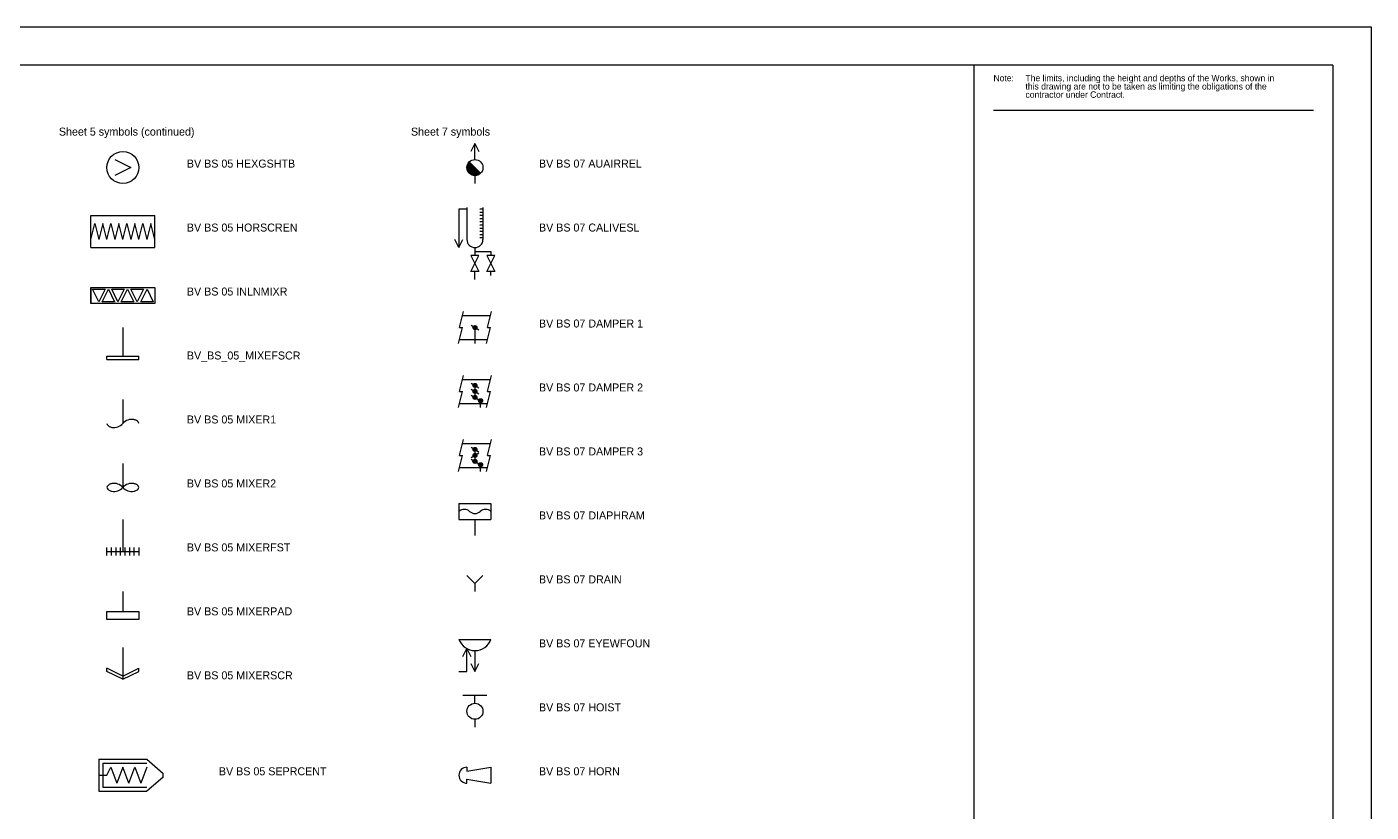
# Model space of a CAD drawing. Extents: x 0 to 0.84, y 0 to 0.594.
# Drawn here: x 0.42 to 0.84, y 0.3485 to 0.594 of the extents above; entities that cross this region are included whole.
import ezdxf

# ---------------------------------------------------------------- set-up
doc = ezdxf.new("R2010")
doc.units = 0
doc.layers.add('Border', color=7, linetype='Continuous')
doc.layers.add('Default', color=7, linetype='Continuous')

msp = doc.modelspace()

# ---------------------------------------------------------------- linework, layer by layer
at = {"layer": 'Border'}
for p, q in [((0, 0.594), (0.84, 0.594)), ((0.84, 0.594), (0.84, 0)), ((0.828, 0.582), (0.012, 0.582)), ((0.716, 0.01199999999999997), (0.716, 0.582)), ((0.828, 0.582), (0.828, 0.012)), ((0.722, 0.568), (0.822, 0.568))]:
    msp.add_line(p, q, dxfattribs=at)
at = {"layer": 'Default'}
for p, q in [((0.56, 0.5575), (0.55875, 0.5549999999999999)), ((0.56, 0.5525), (0.56, 0.5575)), ((0.56, 0.5575), (0.5612500000000001, 0.5549999999999999)), ((0.5575125314072334, 0.55025), (0.55975, 0.55025)), ((0.5575505102572168, 0.5505), (0.5595, 0.5505)), ((0.5576151519964576, 0.55075), (0.55925, 0.55075)), ((0.557708712152522, 0.5509999999999999), (0.559, 0.5509999999999999)), ((0.5578349364905388, 0.55125), (0.5587500000000001, 0.55125)), ((0.5579999999999999, 0.5515), (0.5585000000000001, 0.5515)), ((0.5582322330470336, 0.5517677669529664), (0.5617677669529663, 0.5482322330470336)), ((0.5575, 0.5499999999999999), (0.5599999999999999, 0.5499999999999999)), ((0.5575125314072334, 0.54975), (0.56025, 0.54975)), ((0.5575505102572168, 0.5495), (0.5605, 0.5495)), ((0.5576151519964576, 0.54925), (0.56075, 0.54925)), ((0.557708712152522, 0.5489999999999999), (0.5609999999999999, 0.5489999999999999)), ((0.5578349364905388, 0.54875), (0.56125, 0.54875)), ((0.5579999999999999, 0.5485), (0.5615, 0.5485)), ((0.5582146428928643, 0.54825), (0.56175, 0.54825)), ((0.5585, 0.5479999999999999), (0.5614999999999998, 0.5479999999999999)), ((0.5589102752641149, 0.54775), (0.5610897247358849, 0.54775)), ((0.5599999999999999, 0.5475), (0.5599999999999999, 0.5449999999999999)), ((0.44, 0.535), (0.45999999999999996, 0.535)), ((0.44, 0.525), (0.44, 0.535)), ((0.45999999999999996, 0.525), (0.45999999999999996, 0.535)), ((0.5549999999999999, 0.5369999999999999), (0.5549999999999999, 0.525)), ((0.5575, 0.5369999999999999), (0.5549999999999999, 0.5369999999999999)), ((0.5575, 0.5375), (0.5575, 0.5275)), ((0.5625, 0.5369999999999999), (0.5614899999999999, 0.5369999999999999)), ((0.5625, 0.5359999999999999), (0.5614899999999999, 0.5359999999999999)), ((0.5625, 0.535), (0.5614899999999999, 0.535)), ((0.5625, 0.534), (0.5614899999999999, 0.534)), ((0.5625, 0.5375), (0.5625, 0.5275)), ((0.5625, 0.533), (0.5614899999999999, 0.533)), ((0.5625, 0.532), (0.5614899999999999, 0.532)), ((0.5625, 0.531), (0.5614899999999999, 0.531)), ((0.5625, 0.53), (0.5614899999999999, 0.53)), ((0.44, 0.525), (0.45999999999999996, 0.525)), ((0.5549999999999999, 0.525), (0.55375, 0.5275)), ((0.5549999999999999, 0.525), (0.55625, 0.5275)), ((0.5599999999999999, 0.525), (0.5599999999999999, 0.5225)), ((0.5625, 0.529), (0.5614899999999999, 0.529)), ((0.5625, 0.528), (0.5614899999999999, 0.528)), ((0.55875, 0.5225), (0.56125, 0.5175)), ((0.55875, 0.5175), (0.56125, 0.5225)), ((0.56125, 0.5225), (0.55875, 0.5225)), ((0.5599999999999999, 0.5237499999999999), (0.565, 0.5237499999999999)), ((0.56375, 0.5225), (0.5662499999999999, 0.5175)), ((0.56375, 0.5175), (0.5662499999999999, 0.5225)), ((0.5662499999999999, 0.5225), (0.56375, 0.5225)), ((0.565, 0.5237499999999999), (0.565, 0.5225)), ((0.56125, 0.5175), (0.55875, 0.5175)), ((0.5599999999999999, 0.515), (0.5599999999999999, 0.5175)), ((0.5662499999999999, 0.5175), (0.56375, 0.5175)), ((0.565, 0.51625), (0.565, 0.5175)), ((0.44, 0.5125), (0.45999999999999996, 0.5125)), ((0.44, 0.5075), (0.44, 0.5125)), ((0.44, 0.5125), (0.44, 0.5075)), ((0.45999999999999996, 0.5125), (0.45999999999999996, 0.5075)), ((0.45999999999999996, 0.5075), (0.44, 0.5075)), ((0.55515625, 0.5), (0.556402890014216, 0.505)), ((0.5639062499999999, 0.5), (0.565152890014216, 0.505)), ((0.44999999999999996, 0.5), (0.44999999999999996, 0.491)), ((0.5548471099857841, 0.495), (0.5560937499999999, 0.5)), ((0.55515625, 0.5), (0.5560937499999999, 0.5)), ((0.556091230010662, 0.50375), (0.564841230010662, 0.50375)), ((0.5587783271217465, 0.5007053331651213), (0.5612216728782535, 0.4992946668348786)), ((0.5594, 0.500175), (0.5594, 0.49982499999999985)), ((0.5595, 0.500375), (0.5595, 0.49962499999999993)), ((0.5596, 0.5004802343178074), (0.5596, 0.4995197656821925)), ((0.5597, 0.5005482928049865), (0.5597, 0.4994517071950134)), ((0.5598, 0.5005921359641163), (0.5598000000000001, 0.4994078640358836)), ((0.5599, 0.5006169481339626), (0.5599000000000001, 0.49938305186603726)), ((0.5599999999999999, 0.500625), (0.5599999999999999, 0.495)), ((0.5600999999999999, 0.5006169481339626), (0.5600999999999999, 0.49938305186603726)), ((0.5601999999999999, 0.5005921359641163), (0.5601999999999999, 0.4994078640358836)), ((0.5603, 0.5005482928049865), (0.5603, 0.4994517071950134)), ((0.5604, 0.5004802343178074), (0.5604, 0.4995197656821925)), ((0.5605, 0.500375), (0.5605, 0.49962499999999993)), ((0.5606, 0.500175), (0.5606, 0.49982499999999985)), ((0.5635971099857842, 0.495), (0.56484375, 0.5)), ((0.5639062499999999, 0.5), (0.56484375, 0.5)), ((0.55515625, 0.49624999999999997), (0.5639062499999999, 0.49624999999999997)), ((0.445, 0.491), (0.45499999999999996, 0.491)), ((0.445, 0.49), (0.445, 0.491)), ((0.445, 0.49), (0.45499999999999996, 0.49)), ((0.45499999999999996, 0.49), (0.45499999999999996, 0.491)), ((0.55515625, 0.4799999999999999), (0.556402890014216, 0.48499999999999993)), ((0.556091230010662, 0.4837499999999999), (0.564841230010662, 0.4837499999999999)), ((0.5639062499999999, 0.4799999999999999), (0.565152890014216, 0.48499999999999993)), ((0.5548471099857841, 0.4749999999999999), (0.5560937499999999, 0.4799999999999999)), ((0.55515625, 0.4799999999999999), (0.5560937499999999, 0.4799999999999999)), ((0.5587783271217465, 0.4825803331651213), (0.5612216728782535, 0.4811696668348786)), ((0.5587783271217465, 0.48070533316512126), (0.5612216728782535, 0.47929466683487854)), ((0.5587783271217465, 0.4788303331651213), (0.5612216728782535, 0.4774196668348786)), ((0.5594, 0.48205000000000003), (0.5594, 0.4816999999999998)), ((0.5594, 0.480175), (0.5594, 0.47982499999999983)), ((0.5595, 0.4822499999999999), (0.5595, 0.48149999999999993)), ((0.5595, 0.480375), (0.5595, 0.4796249999999999)), ((0.5596, 0.4823552343178074), (0.5596, 0.4813947656821924)), ((0.5596, 0.48048023431780745), (0.5596, 0.4795197656821925)), ((0.5597, 0.4824232928049865), (0.5597, 0.4813267071950134)), ((0.5597, 0.4805482928049865), (0.5597, 0.47945170719501345)), ((0.5598, 0.4824671359641163), (0.5598, 0.4812828640358836)), ((0.5598, 0.4805921359641164), (0.5598, 0.4794078640358836)), ((0.5599, 0.4824919481339626), (0.5599, 0.48125805186603726)), ((0.5599, 0.4806169481339626), (0.5599, 0.47938305186603736)), ((0.5599999999999999, 0.48249999999999993), (0.5599999999999999, 0.4812499999999999)), ((0.5599999999999999, 0.48249999999999993), (0.5599999999999999, 0.48249999999999993)), ((0.5599999999999999, 0.4812499999999999), (0.5599999999999999, 0.4806249999999999)), ((0.5599999999999999, 0.48062499999999997), (0.5599999999999999, 0.479375)), ((0.5599999999999999, 0.479375), (0.5599999999999999, 0.47874999999999995)), ((0.5600999999999999, 0.4824919481339626), (0.5600999999999999, 0.48125805186603726)), ((0.5600999999999999, 0.4806169481339626), (0.5600999999999999, 0.47938305186603736)), ((0.5601999999999999, 0.4824671359641163), (0.5601999999999999, 0.4812828640358836)), ((0.5601999999999999, 0.4805921359641164), (0.5601999999999999, 0.4794078640358836)), ((0.5603, 0.4824232928049865), (0.5603, 0.4813267071950134)), ((0.5603, 0.4805482928049865), (0.5603, 0.47945170719501345)), ((0.5604, 0.4823552343178074), (0.5604, 0.4813947656821924)), ((0.5604, 0.48048023431780745), (0.5604, 0.4795197656821925)), ((0.5605, 0.4822499999999999), (0.5605, 0.48149999999999993)), ((0.5605, 0.480375), (0.5605, 0.4796249999999999)), ((0.5606, 0.48205000000000003), (0.5606, 0.4816999999999998)), ((0.5606, 0.480175), (0.5606, 0.47982499999999983)), ((0.5635971099857842, 0.4749999999999999), (0.56484375, 0.4799999999999999)), ((0.5639062499999999, 0.4799999999999999), (0.56484375, 0.4799999999999999)), ((0.44999999999999984, 0.4775), (0.44999999999999996, 0.47)), ((0.55515625, 0.4762499999999999), (0.5639062499999999, 0.4762499999999999)), ((0.5594, 0.47830000000000006), (0.5594, 0.4779499999999998)), ((0.5595, 0.4784999999999999), (0.5595, 0.4777499999999999)), ((0.5596, 0.4786052343178074), (0.5596, 0.47764476568219244)), ((0.5597, 0.4786732928049865), (0.5597, 0.4775767071950134)), ((0.5598, 0.4787171359641163), (0.5598, 0.47753286403588363)), ((0.5599, 0.4787419481339626), (0.5599, 0.4775080518660373)), ((0.5599999999999999, 0.4787499999999999), (0.5599999999999999, 0.4774999999999999)), ((0.5600999999999999, 0.4787419481339626), (0.5600999999999999, 0.4775080518660373)), ((0.5601999999999999, 0.4787171359641163), (0.5601999999999999, 0.47753286403588363)), ((0.5603, 0.4786732928049865), (0.5603, 0.4775767071950134)), ((0.5604, 0.4786052343178074), (0.5604, 0.47764476568219244)), ((0.5605, 0.4784999999999999), (0.5605, 0.4777499999999999)), ((0.5606, 0.47830000000000006), (0.5606, 0.4779499999999998)), ((0.5611629387556188, 0.4772821668348787), (0.5611629387556188, 0.4769321668348785)), ((0.5612629387556188, 0.4774821668348786), (0.5612629387556188, 0.4767321668348785)), ((0.5613629387556187, 0.47758740115268605), (0.5613629387556188, 0.4766269325170711)), ((0.5614629387556187, 0.4776554596398651), (0.5614629387556188, 0.47655887402989205)), ((0.5615629387556187, 0.477699302798995), (0.5615629387556188, 0.47651503087076225)), ((0.5616629387556187, 0.4777241149688412), (0.5616629387556189, 0.47649021870091596)), ((0.5617629387556188, 0.4777321668348786), (0.5617629387556189, 0.4764821668348786)), ((0.5617629387556189, 0.4749999999999999), (0.5617629387556189, 0.47648216683487854)), ((0.5618629387556188, 0.4777241149688412), (0.5618629387556188, 0.47649021870091596)), ((0.5619629387556188, 0.477699302798995), (0.5619629387556188, 0.47651503087076225)), ((0.5620629387556187, 0.4776554596398651), (0.5620629387556187, 0.47655887402989205)), ((0.5621629387556187, 0.47758740115268605), (0.5621629387556187, 0.4766269325170711)), ((0.5622629387556187, 0.4774821668348786), (0.5622629387556187, 0.4767321668348785)), ((0.5623629387556187, 0.4772821668348787), (0.5623629387556187, 0.4769321668348785)), ((0.55515625, 0.4599999999999999), (0.5564028900142158, 0.4649999999999999)), ((0.5560912300106619, 0.46374999999999994), (0.5648412300106619, 0.46374999999999994)), ((0.5587783271217464, 0.4625803331651213), (0.5612216728782535, 0.4611696668348786)), ((0.5594, 0.46205), (0.5594, 0.4616999999999998)), ((0.5595, 0.46224999999999994), (0.5595, 0.4614999999999999)), ((0.5596, 0.4623552343178074), (0.5596, 0.46139476568219245)), ((0.5597, 0.4624232928049865), (0.5597, 0.4613267071950134)), ((0.5598, 0.4624671359641163), (0.5598, 0.4612828640358836)), ((0.5599, 0.4624919481339626), (0.5599, 0.4612580518660373)), ((0.5599999999999999, 0.4624999999999999), (0.5599999999999999, 0.46124999999999994)), ((0.5599999999999999, 0.4624999999999999), (0.5599999999999999, 0.4624999999999999)), ((0.5600999999999999, 0.4624919481339626), (0.5600999999999998, 0.4612580518660373)), ((0.5601999999999999, 0.4624671359641163), (0.5601999999999998, 0.4612828640358836)), ((0.5603, 0.4624232928049865), (0.5602999999999999, 0.4613267071950134)), ((0.5604, 0.4623552343178074), (0.5603999999999999, 0.46139476568219245)), ((0.5605, 0.46224999999999994), (0.5604999999999999, 0.4614999999999999)), ((0.5606, 0.46205), (0.5605999999999999, 0.4616999999999998)), ((0.5639062499999999, 0.4599999999999999), (0.5651528900142158, 0.4649999999999999)), ((0.554847109985784, 0.4549999999999999), (0.5560937499999999, 0.4599999999999999)), ((0.55515625, 0.4599999999999999), (0.5560937499999999, 0.4599999999999999)), ((0.5612216728782535, 0.46070533316512124), (0.5587783271217464, 0.4592946668348785)), ((0.5587783271217464, 0.4588303331651213), (0.5612216728782535, 0.4574196668348786)), ((0.5594, 0.46017500000000006), (0.5594, 0.4598249999999999)), ((0.5594, 0.45830000000000004), (0.5594, 0.4579499999999998)), ((0.5595, 0.460375), (0.5595, 0.4596249999999999)), ((0.5595, 0.4584999999999999), (0.5595, 0.45774999999999993)), ((0.5596, 0.46048023431780744), (0.5596, 0.4595197656821925)), ((0.5596, 0.4586052343178074), (0.5596, 0.4576447656821924)), ((0.5597, 0.4605482928049865), (0.5597, 0.45945170719501344)), ((0.5597, 0.45867329280498653), (0.5597, 0.45757670719501337)), ((0.5598, 0.46059213596411636), (0.5598, 0.45940786403588363)), ((0.5598, 0.4587171359641163), (0.5598, 0.4575328640358836)), ((0.5599, 0.4606169481339626), (0.5599, 0.45938305186603734)), ((0.5599, 0.45874194813396263), (0.5599, 0.45750805186603727)), ((0.5599999999999999, 0.46124999999999994), (0.5599999999999999, 0.4606249999999999)), ((0.5599999999999999, 0.460625), (0.5599999999999999, 0.459375)), ((0.5599999999999999, 0.459375), (0.5599999999999999, 0.45875)), ((0.5599999999999999, 0.45874999999999994), (0.5599999999999999, 0.4574999999999999)), ((0.5600999999999999, 0.4606169481339626), (0.5600999999999998, 0.45938305186603734)), ((0.5600999999999999, 0.45874194813396263), (0.5600999999999998, 0.45750805186603727)), ((0.5601999999999999, 0.46059213596411636), (0.5601999999999998, 0.45940786403588363)), ((0.5601999999999999, 0.4587171359641163), (0.5601999999999998, 0.4575328640358836)), ((0.5603, 0.4605482928049865), (0.5602999999999999, 0.45945170719501344)), ((0.5603, 0.45867329280498653), (0.5602999999999999, 0.45757670719501337)), ((0.5604, 0.46048023431780744), (0.5603999999999999, 0.4595197656821925)), ((0.5604, 0.4586052343178074), (0.5603999999999999, 0.4576447656821924)), ((0.5605, 0.460375), (0.5604999999999999, 0.4596249999999999)), ((0.5605, 0.4584999999999999), (0.5604999999999999, 0.45774999999999993)), ((0.5606, 0.46017500000000006), (0.5605999999999999, 0.4598249999999999)), ((0.5606, 0.45830000000000004), (0.5605999999999999, 0.4579499999999998)), ((0.563597109985784, 0.4549999999999999), (0.56484375, 0.4599999999999999)), ((0.5639062499999999, 0.4599999999999999), (0.56484375, 0.4599999999999999)), ((0.44999999999999984, 0.45749999999999996), (0.44999999999999996, 0.44999999999999996)), ((0.55515625, 0.45624999999999993), (0.5639062499999999, 0.45624999999999993)), ((0.5611629387556187, 0.45728216683487866), (0.5611629387556187, 0.4569321668348785)), ((0.5612629387556187, 0.4574821668348786), (0.5612629387556187, 0.45673216683487855)), ((0.5613629387556187, 0.4575874011526861), (0.5613629387556187, 0.4566269325170711)), ((0.5614629387556187, 0.45765545963986515), (0.5614629387556187, 0.4565588740298921)), ((0.5615629387556187, 0.45769930279899496), (0.5615629387556188, 0.45651503087076223)), ((0.5616629387556187, 0.45772411496884124), (0.5616629387556189, 0.45649021870091594)), ((0.5617629387556188, 0.4577321668348786), (0.5617629387556189, 0.4564821668348786)), ((0.5617629387556189, 0.4549999999999999), (0.5617629387556189, 0.4564821668348785)), ((0.5618629387556188, 0.45772411496884124), (0.5618629387556188, 0.45649021870091594)), ((0.5619629387556188, 0.45769930279899496), (0.5619629387556188, 0.45651503087076223)), ((0.5620629387556187, 0.45765545963986515), (0.5620629387556187, 0.4565588740298921)), ((0.5621629387556187, 0.4575874011526861), (0.5621629387556187, 0.4566269325170711)), ((0.5622629387556187, 0.4574821668348786), (0.5622629387556187, 0.45673216683487855)), ((0.5623629387556187, 0.45728216683487866), (0.5623629387556187, 0.4569321668348785)), ((0.5549999999999999, 0.445), (0.5549999999999999, 0.44)), ((0.5549999999999999, 0.445), (0.565, 0.445)), ((0.565, 0.445), (0.565, 0.44)), ((0.44999999999999996, 0.44), (0.44999999999999996, 0.43)), ((0.5549999999999999, 0.44), (0.565, 0.44)), ((0.5599999999999999, 0.44), (0.5599999999999999, 0.435)), ((0.445, 0.42874999999999996), (0.445, 0.43124999999999997)), ((0.445, 0.43), (0.45499999999999996, 0.43)), ((0.44642859999999995, 0.42874999999999996), (0.44642859999999995, 0.43124999999999997)), ((0.4478572, 0.42874999999999996), (0.4478572, 0.43124999999999997)), ((0.44928579999999996, 0.42874999999999996), (0.44928579999999996, 0.43124999999999997)), ((0.4507144, 0.42874999999999996), (0.4507144, 0.43124999999999997)), ((0.45214299999999996, 0.42874999999999996), (0.45214299999999996, 0.43124999999999997)), ((0.45357159999999996, 0.42874999999999996), (0.45357159999999996, 0.43124999999999997)), ((0.45499999999999996, 0.43124999999999997), (0.45499999999999996, 0.42874999999999996)), ((0.5575, 0.4225), (0.5599999999999999, 0.42)), ((0.5625, 0.4225), (0.5599999999999999, 0.42)), ((0.5599999999999999, 0.42), (0.5599999999999999, 0.4175)), ((0.44999999999999996, 0.4175), (0.44999999999999996, 0.41125)), ((0.445, 0.41125), (0.45499999999999996, 0.41125)), ((0.445, 0.40875), (0.445, 0.41125)), ((0.45499999999999996, 0.40875), (0.445, 0.40875)), ((0.45499999999999996, 0.41125), (0.45499999999999996, 0.40875)), ((0.44999999999999996, 0.39999999999999997), (0.44999999999999996, 0.38999999999999996)), ((0.5549999999999999, 0.40249999999999997), (0.565, 0.40249999999999997)), ((0.55625, 0.3971237608278141), (0.5575, 0.39962376082781415)), ((0.5575, 0.39249999999999996), (0.5575, 0.39962376082781415)), ((0.5575, 0.39962376082781415), (0.55875, 0.3971237608278141)), ((0.55875, 0.39499144666996805), (0.5599999999999999, 0.39249144666996805)), ((0.5599999999999999, 0.39899994509635056), (0.5599999999999999, 0.39249144666996805)), ((0.5599999999999999, 0.39249144666996805), (0.56125, 0.39499144666996805)), ((0.445, 0.39249999999999996), (0.445, 0.39349999999999996)), ((0.44999999999999996, 0.39099999999999996), (0.445, 0.39349999999999996)), ((0.44999999999999996, 0.38999999999999996), (0.445, 0.39249999999999996)), ((0.44999999999999996, 0.39099999999999996), (0.45499999999999996, 0.39349999999999996)), ((0.44999999999999996, 0.38999999999999996), (0.45499999999999996, 0.39249999999999996)), ((0.45499999999999996, 0.39249999999999996), (0.45499999999999996, 0.39349999999999996)), ((0.5549999999999999, 0.39249999999999996), (0.5575, 0.39249999999999996)), ((0.5562500000000001, 0.3849999999999999), (0.5637500000000001, 0.3849999999999999)), ((0.56, 0.38250000000000006), (0.56, 0.3849999999999999)), ((0.5599999999999998, 0.37749999999999995), (0.5599999999999998, 0.37500000000000006)), ((0.4425, 0.365), (0.4425, 0.355)), ((0.4425, 0.365), (0.45749999999999996, 0.365)), ((0.44375, 0.36374999999999996), (0.45749999999999996, 0.36374999999999996)), ((0.44375, 0.36374999999999996), (0.44375, 0.35625)), ((0.45749999999999996, 0.365), (0.46249999999999997, 0.3606987712429687)), ((0.5575, 0.3625), (0.5575, 0.36124999999999996)), ((0.5575, 0.36124999999999996), (0.565, 0.3625)), ((0.565, 0.3625), (0.565, 0.3575)), ((0.4425, 0.36), (0.445, 0.36)), ((0.46249999999999997, 0.3593012287570313), (0.45749999999999996, 0.355)), ((0.46249999999999997, 0.3606987712429687), (0.46249999999999997, 0.3593012287570313)), ((0.5575, 0.3575), (0.5575, 0.35874999999999996)), ((0.5575, 0.35874999999999996), (0.565, 0.3575)), ((0.4425, 0.355), (0.45749999999999996, 0.355)), ((0.44375, 0.35625), (0.45749999999999996, 0.35625))]:
    msp.add_line(p, q, dxfattribs=at)
for points in [[(0.44749999999999995, 0.5525), (0.45249999999999996, 0.5499999999999999), (0.44749999999999995, 0.5475)], [(0.44, 0.5275), (0.44125, 0.5325), (0.4425, 0.5275)], [(0.445, 0.5275), (0.44375, 0.5325), (0.4425, 0.5275)], [(0.445, 0.5275), (0.44625, 0.5325), (0.44749999999999995, 0.5275)], [(0.44999999999999996, 0.5275), (0.44875, 0.5325), (0.44749999999999995, 0.5275)], [(0.44999999999999996, 0.5275), (0.45125, 0.5325), (0.45249999999999996, 0.5275)], [(0.45499999999999996, 0.5275), (0.45375, 0.5325), (0.45249999999999996, 0.5275)], [(0.45499999999999996, 0.5275), (0.45625, 0.5325), (0.45749999999999996, 0.5275)], [(0.45999999999999996, 0.5275), (0.45875, 0.5325), (0.45749999999999996, 0.5275)], [(0.4449999999999999, 0.36), (0.4462499999999999, 0.3625), (0.448125, 0.3575)], [(0.45187499999999997, 0.3575), (0.44999999999999996, 0.3625), (0.448125, 0.3575)], [(0.45187499999999997, 0.3575), (0.45374999999999993, 0.3625), (0.455625, 0.3575)], [(0.45749999999999996, 0.3625), (0.45749999999999996, 0.3625), (0.455625, 0.3575)]]:
    msp.add_lwpolyline(points, dxfattribs=at)
for points in [[(0.4444227675236047, 0.512), (0.4424568889564407, 0.507995639780782), (0.44050000000000006, 0.512)], [(0.44349062896526814, 0.507995639780782), (0.4454565075324321, 0.512), (0.44741339648887274, 0.507995639780782)], [(0.450413015064864, 0.5120000000000001), (0.4484471364977001, 0.5079956397807821), (0.4464902475412594, 0.5120000000000001)], [(0.44948087650652746, 0.5079956397807821), (0.4514467550736914, 0.5120000000000001), (0.4534036440301321, 0.5079956397807821)], [(0.45640326260612335, 0.5120000000000001), (0.4544373840389594, 0.5079956397807821), (0.45248049508251864, 0.5120000000000001)], [(0.45557722030363906, 0.5079956397807821), (0.457543098870803, 0.5120000000000001), (0.4594999878272437, 0.5079956397807821)]]:
    msp.add_lwpolyline(points, close=True, dxfattribs=at)
for centre, radius in [((0.44999999999999996, 0.5499999999999999), 0.0050000000000000044), ((0.5599999999999999, 0.5499999999999999), 0.002499999999999988), ((0.5599999999999999, 0.5), 0.0006250000000000144), ((0.5599999999999999, 0.48187499999999994), 0.0006250000000000144), ((0.5599999999999999, 0.48), 0.0006250000000000144), ((0.5599999999999999, 0.4781249999999999), 0.0006250000000000144), ((0.5617629387556189, 0.4771071668348786), 0.0006250000000000144), ((0.5599999999999999, 0.4618749999999999), 0.0006250000000000144), ((0.5599999999999999, 0.45999999999999996), 0.0006250000000000144), ((0.5599999999999999, 0.4581249999999999), 0.0006250000000000144), ((0.5617629387556188, 0.4571071668348786), 0.0006250000000000144), ((0.5599999999999999, 0.38), 0.0025000000000000577)]:
    msp.add_circle(centre, radius, dxfattribs=at)
for centre, radius, start, end in [((0.5599999999999999, 0.5275), 0.0025, 180, 0), ((0.45278357824812837, 0.46760379653887785), 0.0036728869967026494, 79.70436301511558, 139.27695637471155), ((0.4529169101466742, 0.46846615916390727), 0.002800673497125594, 60.5223370103369, 79.23500004834823), ((0.45349624438998265, 0.4695546579338652), 0.001568314538135633, 16.49682502735748, 59.37894925199729), ((0.4465037556100172, 0.47044534206613475), 0.001568314538135633, 196.4968250273575, 239.3789492519973), ((0.4470830898533256, 0.4715338408360927), 0.002800673497125594, 240.5223370103369, 259.23500004834824), ((0.4472164217518713, 0.4723962034611221), 0.0036728869967026494, 259.7043630151156, 319.2769563747115), ((0.4465037556100172, 0.4495546579338652), 0.001568314538135633, 120.62105074800272, 163.5031749726425), ((0.4465037556100172, 0.4504453420661348), 0.001568314538135633, 196.4968250273575, 239.3789492519973), ((0.4470830898533256, 0.44846615916390725), 0.002800673497125594, 100.76499995165177, 119.4776629896631), ((0.4472164217518713, 0.4476037965388779), 0.0036728869967026494, 40.723043625288454, 100.29563698488442), ((0.4472164217518713, 0.4523962034611221), 0.0036728869967026494, 259.7043630151156, 319.2769563747115), ((0.45278357824812837, 0.4476037965388779), 0.0036728869967026494, 79.70436301511558, 139.27695637471155), ((0.45278357824812837, 0.4523962034611221), 0.0036728869967026494, 220.72304362528845, 280.2956369848844), ((0.4529169101466742, 0.44846615916390725), 0.002800673497125594, 60.5223370103369, 79.23500004834823), ((0.45349624438998265, 0.4495546579338652), 0.001568314538135633, 16.49682502735748, 59.37894925199729), ((0.45349624438998265, 0.4504453420661348), 0.001568314538135633, 300.6210507480027, 343.5031749726425), ((0.4470830898533256, 0.4515338408360927), 0.002800673497125594, 240.5223370103369, 259.23500004834824), ((0.4529169101466742, 0.4515338408360927), 0.002800673497125594, 280.76499995165176, 299.4776629896631), ((0.556666666666665, 0.4406644049469658), 0.002479352128378634, 47.76146923116892, 132.23853076882932), ((0.5599999999999948, 0.4443355950530342), 0.002479352128378634, 227.76146923117065, 312.2385307688311), ((0.5633333333333248, 0.44066440494696585), 0.002479352128378634, 47.76146923116892, 132.23853076882932), ((0.5599999999999999, 0.40432134509635054), 0.005321400000000001, 200.0151151112944, 339.98488488870566), ((0.5575, 0.36), 0.0025, 90, 270)]:
    msp.add_arc(centre, radius, start, end, dxfattribs=at)

# ---------------------------------------------------------------- texts
at = {"layer": 'Border'}
for s, p in [('Note:', (0.722, 0.577)), ('this drawing are not to be taken as limiting the obligations of the', (0.732, 0.5744115853658536)), ('The limits, including the height and depths of the Works, shown in', (0.732, 0.577)), ('contractor under Contract.', (0.732, 0.5718231707317073))]:
    msp.add_text(s, height=0.002, dxfattribs=at).set_placement(p)
at = {"layer": 'Default'}
for s, p in [('Sheet 5 symbols (continued)', (0.43, 0.5599999999999999)), ('Sheet 7 symbols', (0.5399999999999999, 0.5599999999999999)), ('BV BS 05 HEXGSHTB', (0.47, 0.5499999999999999)), ('BV BS 07 AUAIRREL', (0.58, 0.5499999999999999)), ('BV BS 05 HORSCREN', (0.47, 0.53)), ('BV BS 07 CALIVESL', (0.58, 0.53)), ('BV BS 05 INLNMIXR', (0.47, 0.51)), ('BV BS 07 DAMPER 1', (0.58, 0.5)), ('BV_BS_05_MIXEFSCR', (0.47, 0.49)), ('BV BS 07 DAMPER 2', (0.58, 0.48)), ('BV BS 05 MIXER1', (0.47, 0.47)), ('BV BS 07 DAMPER 3', (0.58, 0.45999999999999996)), ('BV BS 05 MIXER2', (0.47, 0.44999999999999996)), ('BV BS 07 DIAPHRAM', (0.58, 0.44)), ('BV BS 05 MIXERFST', (0.47, 0.43)), ('BV BS 07 DRAIN', (0.58, 0.42)), ('BV BS 05 MIXERPAD', (0.47, 0.41)), ('BV BS 07 EYEWFOUN', (0.58, 0.39999999999999997)), ('BV BS 05 MIXERSCR', (0.47, 0.38999999999999996)), ('BV BS 07 HOIST', (0.58, 0.38)), ('BV BS 05 SEPRCENT', (0.48, 0.36)), ('BV BS 07 HORN', (0.58, 0.36))]:
    msp.add_text(s, height=0.0025, dxfattribs=at).set_placement(p)

doc.saveas('drawing.dxf')
